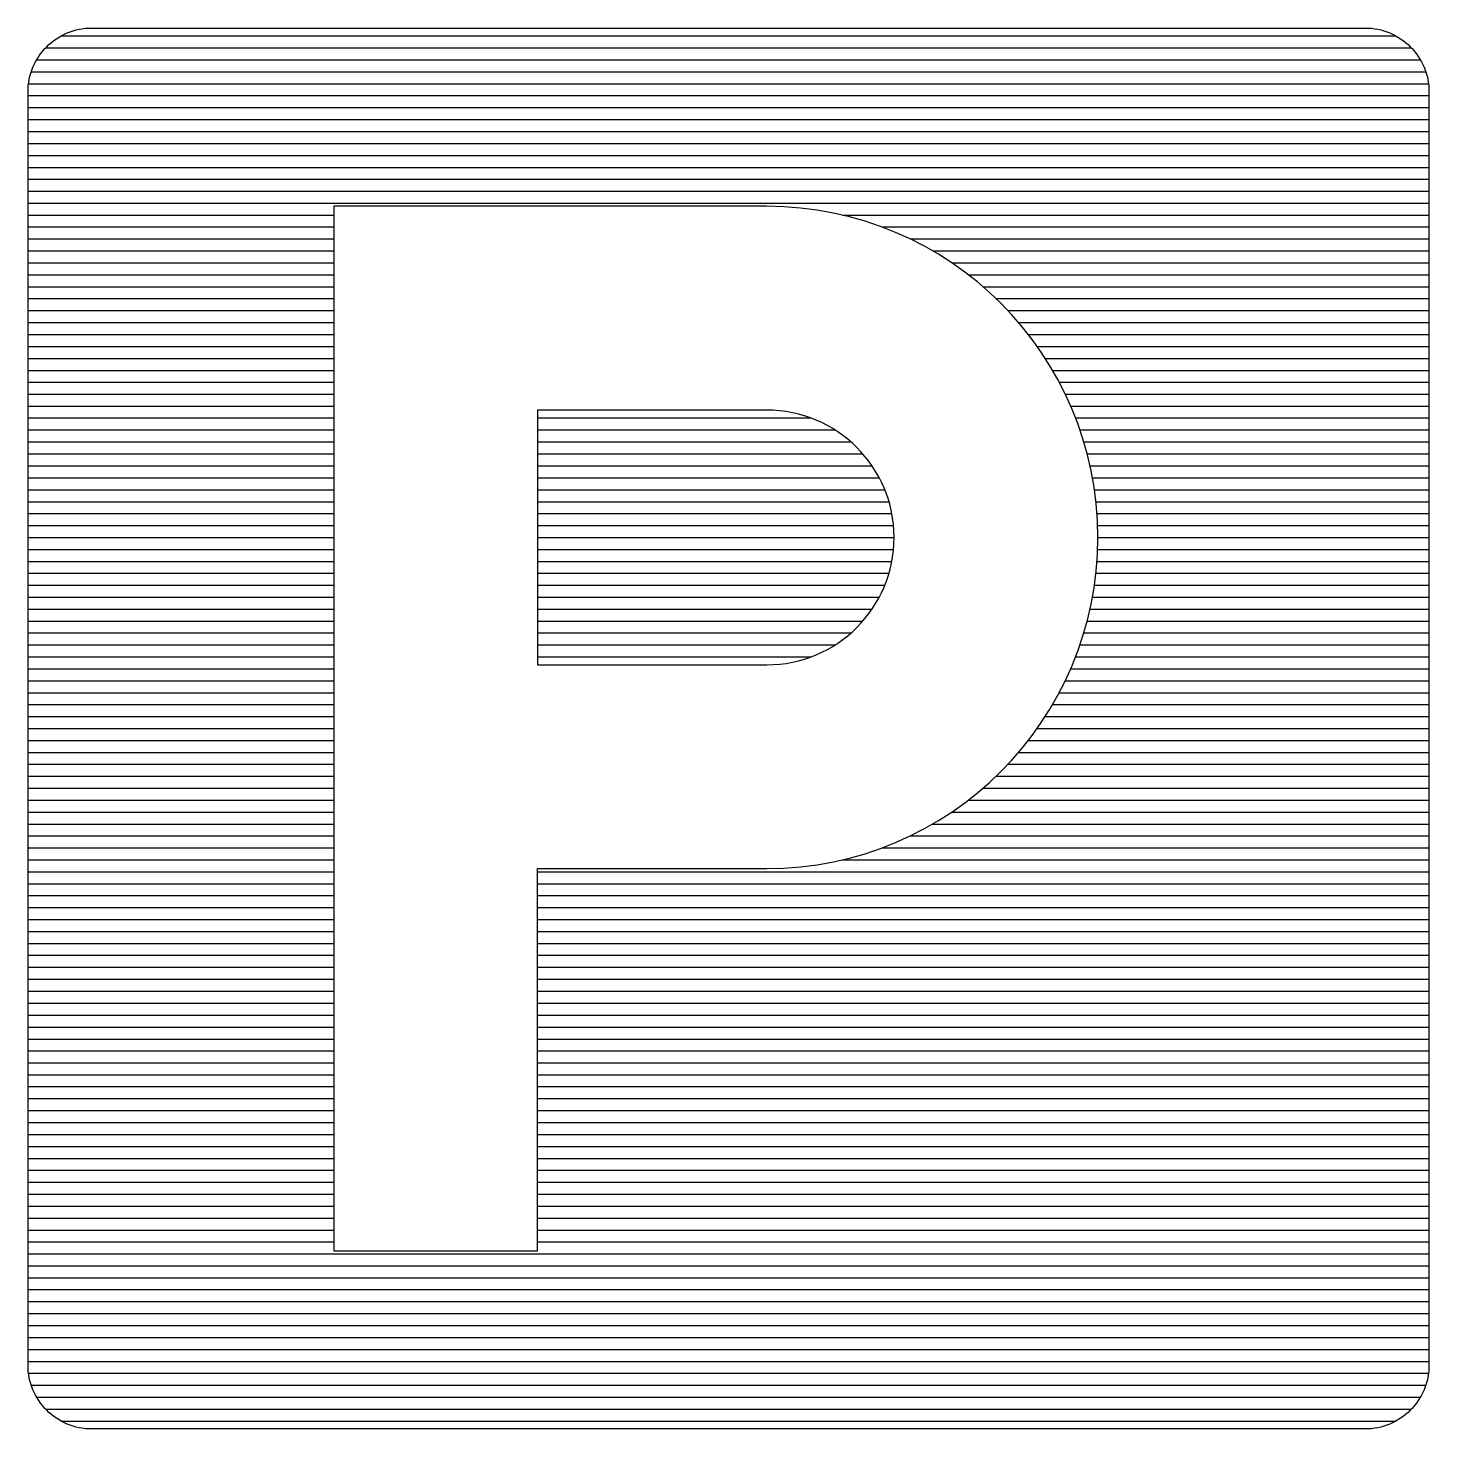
# Model space of a CAD drawing. Header units: millimetres. Extents: x -3 to 2253, y -3 to 1300.
# Drawn here: x 1999.5 to 2010.5, y 399.5 to 410.5 of the extents above; entities that cross this region are included whole.
import ezdxf

# ---------------------------------------------------------------- set-up
doc = ezdxf.new("R2010")
doc.units = ezdxf.units.MM
doc.layers.add('CYAN', color=4, linetype='Continuous')
doc.layers.add('VEILIG', color=7, linetype='Continuous')

# ---------------------------------------------------------------- blocks, each defined once
blk = doc.blocks.new('*X367')
at = {"color": 0}
for p, q in [((63, 78.938), (65.148, 78.938)), ((63, 78.844), (65.337, 78.844)), ((63, 78.75), (65.461, 78.75)), ((63, 78.656), (65.555, 78.656)), ((63, 78.562), (65.627, 78.562)), ((63, 78.469), (65.683, 78.469)), ((63, 78.375), (65.727, 78.375)), ((63, 78.281), (65.76, 78.281)), ((63, 78.188), (65.782, 78.188)), ((63, 78.094), (65.796, 78.094)), ((63, 78), (65.8, 78)), ((63, 77.906), (65.796, 77.906)), ((63, 77.812), (65.782, 77.812)), ((63, 77.719), (65.76, 77.719)), ((63, 77.625), (65.727, 77.625)), ((63, 77.531), (65.683, 77.531)), ((63, 77.438), (65.627, 77.438)), ((63, 77.344), (65.555, 77.344)), ((63, 77.25), (65.461, 77.25)), ((63, 77.156), (65.337, 77.156)), ((63, 77.062), (65.148, 77.062))]:
    blk.add_line(p, q, dxfattribs=at)
blk = doc.blocks.new('*X366')
at = {"color": 0}
for p, q in [((59.137, 81.844), (69.863, 81.844)), ((59.258, 81.938), (69.742, 81.938)), ((59.067, 81.75), (69.933, 81.75)), ((59.025, 81.656), (69.975, 81.656)), ((59.004, 81.562), (69.996, 81.562)), ((59, 81.469), (70, 81.469)), ((59, 81.375), (70, 81.375)), ((59, 81.281), (70, 81.281)), ((59, 81.188), (70, 81.188)), ((59, 81.094), (70, 81.094)), ((59, 81), (70, 81)), ((59, 80.906), (70, 80.906)), ((59, 80.812), (70, 80.812)), ((59, 80.719), (70, 80.719)), ((59, 80.625), (70, 80.625)), ((59, 80.531), (61.4, 80.531)), ((65.394, 80.531), (70, 80.531)), ((59, 80.438), (61.4, 80.438)), ((65.705, 80.438), (70, 80.438)), ((59, 80.344), (61.4, 80.344)), ((65.926, 80.344), (70, 80.344)), ((59, 80.25), (61.4, 80.25)), ((66.103, 80.25), (70, 80.25)), ((59, 80.156), (61.4, 80.156)), ((66.253, 80.156), (70, 80.156)), ((59, 80.062), (61.4, 80.062)), ((66.383, 80.062), (70, 80.062)), ((59, 79.969), (61.4, 79.969)), ((59, 79.875), (61.4, 79.875)), ((66.498, 79.969), (70, 79.969)), ((66.601, 79.875), (70, 79.875)), ((59, 79.781), (61.4, 79.781)), ((66.694, 79.781), (70, 79.781)), ((59, 79.688), (61.4, 79.688)), ((66.778, 79.688), (70, 79.688)), ((59, 79.594), (61.4, 79.594)), ((66.854, 79.594), (70, 79.594)), ((59, 79.5), (61.4, 79.5)), ((66.924, 79.5), (70, 79.5)), ((59, 79.406), (61.4, 79.406)), ((59, 79.312), (61.4, 79.312)), ((66.987, 79.406), (70, 79.406)), ((67.044, 79.312), (70, 79.312)), ((59, 79.219), (61.4, 79.219)), ((67.097, 79.219), (70, 79.219)), ((59, 79.125), (61.4, 79.125)), ((67.144, 79.125), (70, 79.125)), ((59, 79.031), (61.4, 79.031)), ((67.187, 79.031), (70, 79.031)), ((59, 78.938), (61.4, 78.938)), ((67.225, 78.938), (70, 78.938)), ((59, 78.844), (61.4, 78.844)), ((67.259, 78.844), (70, 78.844)), ((59, 78.75), (61.4, 78.75)), ((59, 78.656), (61.4, 78.656)), ((67.289, 78.75), (70, 78.75)), ((67.316, 78.656), (70, 78.656)), ((59, 78.562), (61.4, 78.562)), ((67.338, 78.562), (70, 78.562)), ((59, 78.469), (61.4, 78.469)), ((67.357, 78.469), (70, 78.469)), ((59, 78.375), (61.4, 78.375)), ((67.373, 78.375), (70, 78.375)), ((59, 78.281), (61.4, 78.281)), ((67.385, 78.281), (70, 78.281)), ((59, 78.188), (61.4, 78.188)), ((67.393, 78.188), (70, 78.188)), ((59, 78.094), (61.4, 78.094)), ((59, 78), (61.4, 78)), ((67.398, 78.094), (70, 78.094)), ((67.4, 78), (70, 78)), ((59, 77.906), (61.4, 77.906)), ((67.398, 77.906), (70, 77.906)), ((59, 77.812), (61.4, 77.812)), ((67.393, 77.812), (70, 77.812)), ((59, 77.719), (61.4, 77.719)), ((67.385, 77.719), (70, 77.719)), ((59, 77.625), (61.4, 77.625)), ((67.373, 77.625), (70, 77.625)), ((59, 77.531), (61.4, 77.531)), ((67.357, 77.531), (70, 77.531)), ((59, 77.438), (61.4, 77.438)), ((59, 77.344), (61.4, 77.344)), ((67.316, 77.344), (70, 77.344)), ((67.338, 77.438), (70, 77.438)), ((59, 77.25), (61.4, 77.25)), ((67.289, 77.25), (70, 77.25)), ((59, 77.156), (61.4, 77.156)), ((67.259, 77.156), (70, 77.156)), ((59, 77.062), (61.4, 77.062)), ((67.225, 77.062), (70, 77.062)), ((59, 76.969), (61.4, 76.969)), ((67.187, 76.969), (70, 76.969)), ((59, 76.875), (61.4, 76.875)), ((59, 76.781), (61.4, 76.781)), ((67.097, 76.781), (70, 76.781)), ((67.144, 76.875), (70, 76.875)), ((59, 76.688), (61.4, 76.688)), ((67.044, 76.688), (70, 76.688)), ((59, 76.594), (61.4, 76.594)), ((66.987, 76.594), (70, 76.594)), ((59, 76.5), (61.4, 76.5)), ((66.924, 76.5), (70, 76.5)), ((59, 76.406), (61.4, 76.406)), ((66.854, 76.406), (70, 76.406)), ((59, 76.312), (61.4, 76.312)), ((66.778, 76.312), (70, 76.312)), ((59, 76.219), (61.4, 76.219)), ((59, 76.125), (61.4, 76.125)), ((66.601, 76.125), (70, 76.125)), ((66.694, 76.219), (70, 76.219)), ((59, 76.031), (61.4, 76.031)), ((66.498, 76.031), (70, 76.031)), ((59, 75.938), (61.4, 75.938)), ((66.383, 75.938), (70, 75.938)), ((59, 75.844), (61.4, 75.844)), ((66.253, 75.844), (70, 75.844)), ((59, 75.75), (61.4, 75.75)), ((66.103, 75.75), (70, 75.75)), ((59, 75.656), (61.4, 75.656)), ((65.926, 75.656), (70, 75.656)), ((59, 75.562), (61.4, 75.562)), ((59, 75.469), (61.4, 75.469)), ((65.394, 75.469), (70, 75.469)), ((65.705, 75.562), (70, 75.562)), ((59, 75.375), (61.4, 75.375)), ((63, 75.375), (70, 75.375)), ((59, 75.281), (61.4, 75.281)), ((63, 75.281), (70, 75.281)), ((59, 75.188), (61.4, 75.188)), ((63, 75.188), (70, 75.188)), ((59, 75.094), (61.4, 75.094)), ((63, 75.094), (70, 75.094)), ((59, 75), (61.4, 75)), ((63, 75), (70, 75)), ((59, 74.906), (61.4, 74.906)), ((59, 74.812), (61.4, 74.812)), ((63, 74.906), (70, 74.906)), ((63, 74.812), (70, 74.812)), ((59, 74.719), (61.4, 74.719)), ((63, 74.719), (70, 74.719)), ((59, 74.625), (61.4, 74.625)), ((63, 74.625), (70, 74.625)), ((59, 74.531), (61.4, 74.531)), ((63, 74.531), (70, 74.531)), ((59, 74.438), (61.4, 74.438)), ((63, 74.438), (70, 74.438)), ((59, 74.344), (61.4, 74.344)), ((59, 74.25), (61.4, 74.25)), ((63, 74.344), (70, 74.344)), ((63, 74.25), (70, 74.25)), ((59, 74.156), (61.4, 74.156)), ((63, 74.156), (70, 74.156)), ((59, 74.062), (61.4, 74.062)), ((63, 74.062), (70, 74.062)), ((59, 73.969), (61.4, 73.969)), ((63, 73.969), (70, 73.969)), ((59, 73.875), (61.4, 73.875)), ((63, 73.875), (70, 73.875)), ((59, 73.781), (61.4, 73.781)), ((63, 73.781), (70, 73.781)), ((59, 73.688), (61.4, 73.688)), ((59, 73.594), (61.4, 73.594)), ((63, 73.688), (70, 73.688)), ((63, 73.594), (70, 73.594)), ((59, 73.5), (61.4, 73.5)), ((63, 73.5), (70, 73.5)), ((59, 73.406), (61.4, 73.406)), ((63, 73.406), (70, 73.406)), ((59, 73.312), (61.4, 73.312)), ((63, 73.312), (70, 73.312)), ((59, 73.219), (61.4, 73.219)), ((63, 73.219), (70, 73.219)), ((59, 73.125), (61.4, 73.125)), ((63, 73.125), (70, 73.125)), ((59, 73.031), (61.4, 73.031)), ((59, 72.938), (61.4, 72.938)), ((63, 73.031), (70, 73.031)), ((63, 72.938), (70, 72.938)), ((59, 72.844), (61.4, 72.844)), ((63, 72.844), (70, 72.844)), ((59, 72.75), (61.4, 72.75)), ((63, 72.75), (70, 72.75)), ((59, 72.656), (61.4, 72.656)), ((63, 72.656), (70, 72.656)), ((59, 72.562), (61.4, 72.562)), ((63, 72.562), (70, 72.562)), ((59, 72.469), (61.4, 72.469)), ((63, 72.469), (70, 72.469)), ((59, 72.375), (70, 72.375)), ((59, 72.281), (70, 72.281)), ((59, 72.188), (70, 72.188)), ((59, 72.094), (70, 72.094)), ((59, 72), (70, 72)), ((59, 71.906), (70, 71.906)), ((59, 71.812), (70, 71.812)), ((59, 71.719), (70, 71.719)), ((59, 71.625), (70, 71.625)), ((59, 71.531), (70, 71.531)), ((59.004, 71.438), (69.996, 71.438)), ((59.025, 71.344), (69.975, 71.344)), ((59.067, 71.25), (69.933, 71.25)), ((59.137, 71.156), (69.863, 71.156)), ((59.258, 71.062), (69.742, 71.062))]:
    blk.add_line(p, q, dxfattribs=at)
blk = doc.blocks.new('0908D')
at = {"layer": 'VEILIG'}
for points in [[(-5.5, -5), (-5.5, 5, -0.414214), (-5, 5.5), (5, 5.5, -0.414214), (5.5, 5), (5.5, -5, -0.414214), (5, -5.5), (-5, -5.5, -0.414214)], [(-3.1, -4.1), (-1.5, -4.1), (-1.5, -1.1), (0.3, -1.1, 1), (0.3, 4.1), (-3.1, 4.1)], [(-1.5, 2.5), (-1.5, 0.5), (0.3, 0.5, 1), (0.3, 2.5)]]:
    blk.add_lwpolyline(points, format="xyb", close=True, dxfattribs=at)
at = {"layer": 'CYAN'}
for name in ['*X366', '*X367']:
    blk.add_blockref(name, (-64.5, -76.5), dxfattribs=at)

msp = doc.modelspace()

# ---------------------------------------------------------------- block references
msp.add_blockref('0908D', (2005, 405))

doc.saveas('drawing.dxf')
